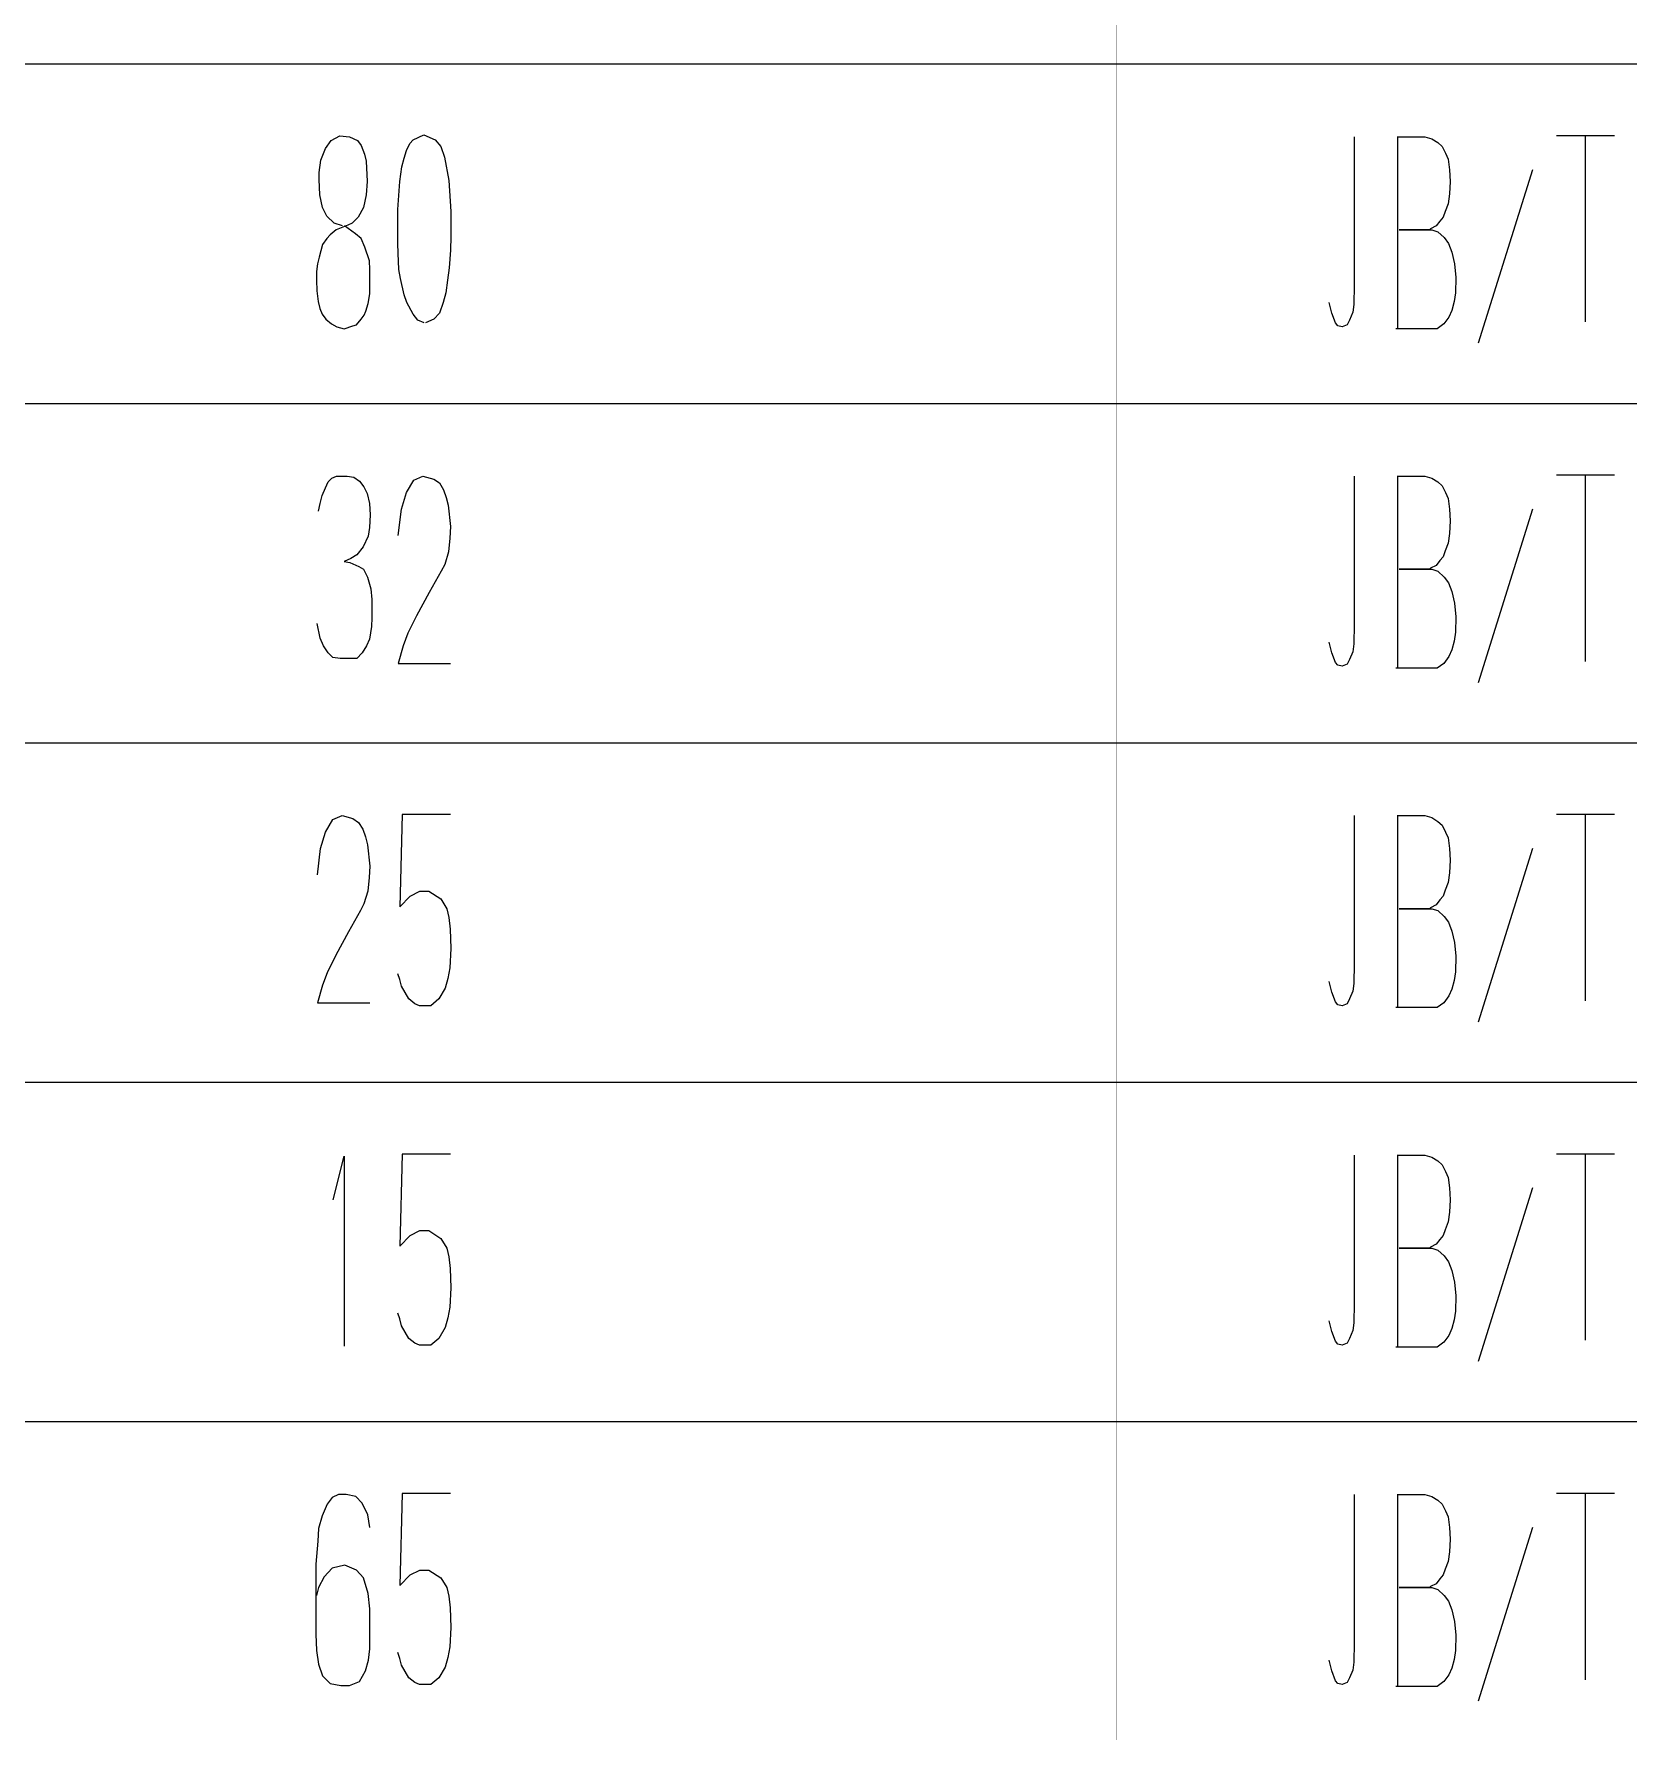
# Model space of a CAD drawing. Extents: x 0 to 8410, y 0 to 11890.
# Drawn here: x 6794.4 to 7123.3, y 7134.3 to 7484.3 of the extents above; entities that cross this region are included whole.
import ezdxf

# ---------------------------------------------------------------- set-up
doc = ezdxf.new("R2010")
doc.units = 0
doc.header["$MEASUREMENT"] = 0
doc.layers.add('6', color=7, linetype='Continuous')

msp = doc.modelspace()

# ---------------------------------------------------------------- linework, layer by layer
at = {"layer": '6'}
for p, q in [((6510, 7478.11), (8310, 7478.11)), ((6854.57, 7460.7), (6855.74, 7462.3)), ((6855.74, 7462.3), (6857.57, 7463.3)), ((6857.57, 7463.3), (6859.53, 7463.1)), ((6859.53, 7463.1), (6861.17, 7462.3)), ((6861.17, 7462.3), (6861.95, 7461.3)), ((6872.02, 7461.7), (6872.67, 7462.5)), ((6872.67, 7462.5), (6874.89, 7463.5)), ((6874.89, 7463.5), (6877.25, 7462.5)), ((6877.25, 7462.5), (6878.42, 7461.1)), ((7066.8, 7463.1), (7066.8, 7432.5)), ((7075.69, 7463.1), (7081.38, 7463.1)), ((7075.82, 7423.5), (7075.82, 7463.1)), ((7081.38, 7463.1), (7082.88, 7462.7)), ((7082.88, 7462.7), (7084.06, 7461.9)), ((7120.53, 7463.3), (7108.57, 7463.3)), ((7114.52, 7463.3), (7114.52, 7424.9)), ((6853.65, 7458.3), (6854.57, 7460.7)), ((6861.95, 7461.3), (6862.67, 7459.5)), ((6862.67, 7459.5), (6863, 7458.1)), ((6870.38, 7456.9), (6870.84, 7458.7)), ((6870.84, 7458.7), (6871.3, 7460.3)), ((6871.3, 7460.3), (6872.02, 7461.7)), ((6878.42, 7461.1), (6879.14, 7458.9)), ((6879.14, 7458.9), (6880.06, 7454.1)), ((7084.06, 7461.9), (7084.97, 7461.1)), ((7084.97, 7461.1), (7085.69, 7459.7)), ((7085.69, 7459.7), (7086.22, 7458.5)), ((6853.32, 7455.7), (6853.65, 7458.3)), ((6853.32, 7454.3), (6853.32, 7455.7)), ((6863, 7458.1), (6863.19, 7453.9)), ((6869.92, 7453.9), (6870.38, 7456.9)), ((7086.22, 7458.5), (7086.48, 7456.3)), ((7086.48, 7456.3), (7086.61, 7453.9)), ((7103.6, 7456.3), (7092.42, 7420.5)), ((6853.45, 7451.1), (6853.32, 7454.3)), ((6863.19, 7453.9), (6863, 7451.1)), ((6869.53, 7448.1), (6869.92, 7453.9)), ((6880.06, 7454.1), (6880.45, 7447.7)), ((7086.61, 7453.9), (7086.48, 7451.3)), ((6853.98, 7448.5), (6853.45, 7451.1)), ((6854.89, 7446.7), (6853.98, 7448.5)), ((6862.41, 7448.5), (6861.36, 7446.5)), ((6863, 7451.1), (6862.41, 7448.5)), ((7086.22, 7449.3), (7085.63, 7447.7)), ((7086.48, 7451.3), (7086.22, 7449.3)), ((6856.4, 7445.3), (6854.89, 7446.7)), ((6858.1, 7444.7), (6856.4, 7445.3)), ((6859.21, 7444.9), (6856.79, 7443.9)), ((6860.77, 7443.1), (6858.55, 7444.7)), ((6860.12, 7445.3), (6859.21, 7444.9)), ((6861.36, 7446.5), (6860.12, 7445.3)), ((6869.53, 7441.1), (6869.53, 7448.1)), ((6880.45, 7447.7), (6880.45, 7442.5)), ((7083.73, 7444.7), (7082.55, 7444.1)), ((7084.52, 7445.7), (7083.73, 7444.7)), ((7085.17, 7446.5), (7084.52, 7445.7)), ((7085.63, 7447.7), (7085.17, 7446.5)), ((6854.89, 7442.1), (6853.98, 7440.9)), ((6855.55, 7442.9), (6854.89, 7442.1)), ((6856.79, 7443.9), (6855.55, 7442.9)), ((6861.95, 7442.1), (6860.77, 7443.1)), ((6862.74, 7440.3), (6861.95, 7442.1)), ((6880.45, 7442.5), (6880.38, 7439.7)), ((7082.36, 7443.9), (7076.08, 7443.9)), ((7076.08, 7443.9), (7082.82, 7443.9)), ((7082.55, 7444.1), (7082.36, 7443.9)), ((7082.82, 7443.9), (7084.06, 7443.5)), ((7084.06, 7443.5), (7085.37, 7442.3)), ((7085.37, 7442.3), (7086.28, 7441.1)), ((6853.26, 7438.3), (6852.93, 7436.9)), ((6853.98, 7440.9), (6853.26, 7438.3)), ((6863.65, 7437.5), (6862.74, 7440.3)), ((6869.6, 7439.1), (6869.53, 7441.1)), ((6869.73, 7435.7), (6869.6, 7439.1)), ((6880.38, 7439.7), (6880.12, 7436.1)), ((7086.28, 7441.1), (7087, 7439.3)), ((7087, 7439.3), (7087.52, 7436.9)), ((6852.93, 7436.9), (6852.74, 7435.3)), ((6852.74, 7435.3), (6852.74, 7433.5)), ((6863.78, 7435.7), (6863.65, 7437.5)), ((6863.78, 7433.1), (6863.78, 7435.7)), ((6870.06, 7433.9), (6869.73, 7435.7)), ((6880.12, 7436.1), (6879.79, 7433.5)), ((7087.52, 7436.9), (7087.78, 7434.1)), ((6852.74, 7433.5), (6852.8, 7431.3)), ((6852.8, 7431.3), (6853.06, 7429.1)), ((6863.39, 7428.7), (6863.78, 7430.7)), ((6863.78, 7430.7), (6863.78, 7433.1)), ((6870.84, 7430.5), (6870.06, 7433.9)), ((6879.4, 7430.9), (6878.88, 7428.9)), ((6879.79, 7433.5), (6879.4, 7430.9)), ((7066.8, 7432.5), (7066.74, 7428.5)), ((7087.72, 7430.9), (7087.46, 7429.1)), ((7087.78, 7434.1), (7087.72, 7430.9)), ((6853.06, 7429.1), (6853.45, 7427.7)), ((6853.45, 7427.7), (6853.91, 7426.5)), ((6862.93, 7427.1), (6863.39, 7428.7)), ((6871.36, 7428.9), (6870.84, 7430.5)), ((6872.67, 7426.5), (6871.36, 7428.9)), ((6878.88, 7428.9), (6878.1, 7426.7)), ((7062.23, 7426.7), (7061.64, 7428.9)), ((7066.74, 7428.5), (7066.54, 7426.9)), ((7087, 7427.3), (7086.35, 7425.9)), ((7087.46, 7429.1), (7087, 7427.3)), ((6853.91, 7426.5), (6854.7, 7425.5)), ((6854.7, 7425.5), (6855.81, 7424.5)), ((6855.81, 7424.5), (6856.92, 7423.9)), ((6856.92, 7423.9), (6858.42, 7423.5)), ((6858.42, 7423.5), (6860.25, 7424.1)), ((6860.25, 7424.1), (6860.97, 7424.3)), ((6860.97, 7424.3), (6861.95, 7425.5)), ((6861.95, 7425.5), (6862.6, 7426.3)), ((6862.6, 7426.3), (6862.93, 7427.1)), ((6873.65, 7425.3), (6872.67, 7426.5)), ((6874.96, 7424.7), (6873.65, 7425.3)), ((6876.98, 7425.5), (6875.22, 7424.7)), ((6878.1, 7426.7), (6876.98, 7425.5)), ((7062.95, 7424.7), (7062.23, 7426.7)), ((7063.47, 7424.1), (7062.95, 7424.7)), ((7064.38, 7423.9), (7063.47, 7424.1)), ((7065.37, 7424.3), (7064.38, 7423.9)), ((7065.89, 7425.3), (7065.37, 7424.3)), ((7066.54, 7426.9), (7065.89, 7425.3)), ((7085.3, 7424.5), (7083.93, 7423.5)), ((7086.35, 7425.9), (7085.3, 7424.5)), ((7083.93, 7423.5), (7075.43, 7423.5)), ((6510, 7408.11), (8310, 7408.11)), ((6855.15, 7391.9), (6855.94, 7392.7)), ((6855.94, 7392.7), (6856.85, 7393.1)), ((6856.85, 7393.1), (6859.08, 7393.1)), ((6859.08, 7393.1), (6860.45, 7392.9)), ((6860.45, 7392.9), (6861.62, 7392.1)), ((6871.3, 7389.7), (6872.8, 7392.3)), ((6872.8, 7392.3), (6874.7, 7393.1)), ((6874.7, 7393.1), (6876.92, 7392.5)), ((6876.92, 7392.5), (6878.1, 7391.7)), ((7066.8, 7393.1), (7066.8, 7362.5)), ((7075.69, 7393.1), (7081.38, 7393.1)), ((7075.82, 7353.5), (7075.82, 7393.1)), ((7081.38, 7393.1), (7082.88, 7392.7)), ((7082.88, 7392.7), (7084.06, 7391.9)), ((7120.53, 7393.3), (7108.57, 7393.3)), ((7114.52, 7393.3), (7114.52, 7354.9)), ((6853.52, 7387.5), (6853.91, 7389.1)), ((6853.91, 7389.1), (6854.57, 7390.7)), ((6854.57, 7390.7), (6855.15, 7391.9)), ((6861.62, 7392.1), (6862.54, 7390.9)), ((6862.54, 7390.9), (6863.19, 7389.5)), ((6863.19, 7389.5), (6863.65, 7387.5)), ((6870.25, 7386.3), (6871.3, 7389.7)), ((6878.1, 7391.7), (6878.94, 7390.3)), ((6878.94, 7390.3), (6879.53, 7388.7)), ((6879.53, 7388.7), (6879.92, 7387.1)), ((7084.06, 7391.9), (7084.97, 7391.1)), ((7084.97, 7391.1), (7085.69, 7389.7)), ((7085.69, 7389.7), (7086.22, 7388.5)), ((6853.13, 7385.9), (6853.52, 7387.5)), ((6863.65, 7387.5), (6863.85, 7385.1)), ((6869.6, 7380.9), (6870.25, 7386.3)), ((6879.92, 7387.1), (6880.38, 7382.7)), ((7086.22, 7388.5), (7086.48, 7386.3)), ((7086.48, 7386.3), (7086.61, 7383.9)), ((7103.6, 7386.3), (7092.42, 7350.5)), ((6863.65, 7382.5), (6863.39, 7380.7)), ((6863.85, 7385.1), (6863.65, 7382.5)), ((6880.38, 7382.7), (6880.25, 7380.3)), ((7086.61, 7383.9), (7086.48, 7381.3)), ((6862.34, 7378.5), (6861.04, 7376.9)), ((6863.39, 7380.7), (6862.34, 7378.5)), ((6880.25, 7380.3), (6879.99, 7377.5)), ((7086.22, 7379.3), (7085.63, 7377.7)), ((7086.48, 7381.3), (7086.22, 7379.3)), ((6859.86, 7376.1), (6858.42, 7375.5)), ((6858.42, 7375.5), (6859.6, 7375.3)), ((6859.6, 7375.3), (6861.49, 7374.5)), ((6861.04, 7376.9), (6859.86, 7376.1)), ((6879.21, 7374.9), (6878.49, 7373.5)), ((6879.99, 7377.5), (6879.21, 7374.9)), ((7083.73, 7374.7), (7082.55, 7374.1)), ((7084.52, 7375.7), (7083.73, 7374.7)), ((7085.17, 7376.5), (7084.52, 7375.7)), ((7085.63, 7377.7), (7085.17, 7376.5)), ((6861.49, 7374.5), (6862.41, 7373.9)), ((6862.41, 7373.9), (6863.26, 7372.3)), ((6863.26, 7372.3), (6863.98, 7369.9)), ((6878.49, 7373.5), (6876, 7369.1)), ((7082.36, 7373.9), (7076.08, 7373.9)), ((7076.08, 7373.9), (7082.82, 7373.9)), ((7082.55, 7374.1), (7082.36, 7373.9)), ((7082.82, 7373.9), (7084.06, 7373.5)), ((7084.06, 7373.5), (7085.37, 7372.3)), ((7085.37, 7372.3), (7086.28, 7371.1)), ((6863.98, 7369.9), (6864.17, 7367.7)), ((6864.17, 7367.7), (6864.17, 7363.9)), ((6876, 7369.1), (6873.39, 7364.3)), ((7086.28, 7371.1), (7087, 7369.3)), ((7087, 7369.3), (7087.52, 7366.9)), ((6873.39, 7364.3), (6871.62, 7360.7)), ((7087.52, 7366.9), (7087.78, 7364.1)), ((6853.52, 7359.7), (6852.87, 7362.7)), ((6864.11, 7362.1), (6863.65, 7359.5)), ((6864.17, 7363.9), (6864.11, 7362.1)), ((6871.62, 7360.7), (6870.64, 7358.1)), ((7066.8, 7362.5), (7066.74, 7358.5)), ((7087.72, 7360.9), (7087.46, 7359.1)), ((7087.78, 7364.1), (7087.72, 7360.9)), ((6854.17, 7358.1), (6853.52, 7359.7)), ((6855.15, 7356.7), (6854.17, 7358.1)), ((6863.06, 7358.1), (6862.15, 7356.7)), ((6863.65, 7359.5), (6863.06, 7358.1)), ((6870.64, 7358.1), (6869.6, 7354.5)), ((7062.23, 7356.7), (7061.64, 7358.9)), ((7066.74, 7358.5), (7066.54, 7356.9)), ((7087, 7357.3), (7086.35, 7355.9)), ((7087.46, 7359.1), (7087, 7357.3)), ((6856.13, 7355.7), (6855.15, 7356.7)), ((6857.64, 7355.5), (6856.13, 7355.7)), ((6861.04, 7355.5), (6857.64, 7355.5)), ((6862.15, 7356.7), (6861.04, 7355.5)), ((6869.6, 7354.5), (6880.38, 7354.5)), ((7062.95, 7354.7), (7062.23, 7356.7)), ((7063.47, 7354.1), (7062.95, 7354.7)), ((7064.38, 7353.9), (7063.47, 7354.1)), ((7065.37, 7354.3), (7064.38, 7353.9)), ((7065.89, 7355.3), (7065.37, 7354.3)), ((7066.54, 7356.9), (7065.89, 7355.3)), ((7085.3, 7354.5), (7083.93, 7353.5)), ((7086.35, 7355.9), (7085.3, 7354.5)), ((7083.93, 7353.5), (7075.43, 7353.5)), ((6510, 7338.11), (8310, 7338.11)), ((6854.63, 7319.7), (6856.13, 7322.3)), ((6856.13, 7322.3), (6858.03, 7323.1)), ((6858.03, 7323.1), (6860.25, 7322.5)), ((6860.25, 7322.5), (6861.43, 7321.7)), ((6870.45, 7323.3), (6869.92, 7304.3)), ((6880.38, 7323.3), (6870.45, 7323.3)), ((7066.8, 7323.1), (7066.8, 7292.5)), ((7075.69, 7323.1), (7081.38, 7323.1)), ((7075.82, 7283.5), (7075.82, 7323.1)), ((7081.38, 7323.1), (7082.88, 7322.7)), ((7082.88, 7322.7), (7084.06, 7321.9)), ((7120.53, 7323.3), (7108.57, 7323.3)), ((7114.52, 7323.3), (7114.52, 7284.9)), ((6853.59, 7316.3), (6854.63, 7319.7)), ((6861.43, 7321.7), (6862.28, 7320.3)), ((6862.28, 7320.3), (6862.87, 7318.7)), ((6862.87, 7318.7), (6863.26, 7317.1)), ((7084.06, 7321.9), (7084.97, 7321.1)), ((7084.97, 7321.1), (7085.69, 7319.7)), ((7085.69, 7319.7), (7086.22, 7318.5)), ((6852.93, 7310.9), (6853.59, 7316.3)), ((6863.26, 7317.1), (6863.72, 7312.7)), ((7086.22, 7318.5), (7086.48, 7316.3)), ((7086.48, 7316.3), (7086.61, 7313.9)), ((7103.6, 7316.3), (7092.42, 7280.5)), ((6863.72, 7312.7), (6863.59, 7310.3)), ((7086.61, 7313.9), (7086.48, 7311.3)), ((6863.59, 7310.3), (6863.32, 7307.5)), ((7086.22, 7309.3), (7085.63, 7307.7)), ((7086.48, 7311.3), (7086.22, 7309.3)), ((6862.54, 7304.9), (6861.82, 7303.5)), ((6863.32, 7307.5), (6862.54, 7304.9)), ((6869.92, 7304.3), (6872.08, 7306.5)), ((6872.08, 7306.5), (6874.04, 7307.5)), ((6874.04, 7307.5), (6875.94, 7307.5)), ((6875.94, 7307.5), (6878.42, 7305.9)), ((6878.42, 7305.9), (6879.6, 7303.9)), ((7083.73, 7304.7), (7082.55, 7304.1)), ((7084.52, 7305.7), (7083.73, 7304.7)), ((7085.17, 7306.5), (7084.52, 7305.7)), ((7085.63, 7307.7), (7085.17, 7306.5)), ((6861.82, 7303.5), (6859.34, 7299.1)), ((6879.6, 7303.9), (6880.06, 7302.1)), ((6880.06, 7302.1), (6880.32, 7299.7)), ((7082.36, 7303.9), (7076.08, 7303.9)), ((7076.08, 7303.9), (7082.82, 7303.9)), ((7082.55, 7304.1), (7082.36, 7303.9)), ((7082.82, 7303.9), (7084.06, 7303.5)), ((7084.06, 7303.5), (7085.37, 7302.3)), ((7085.37, 7302.3), (7086.28, 7301.1)), ((6859.34, 7299.1), (6856.72, 7294.3)), ((6880.32, 7299.7), (6880.45, 7295.7)), ((7086.28, 7301.1), (7087, 7299.3)), ((7087, 7299.3), (7087.52, 7296.9)), ((6856.72, 7294.3), (6854.96, 7290.7)), ((6880.45, 7295.7), (6880.25, 7291.7)), ((7087.52, 7296.9), (7087.78, 7294.1)), ((6854.96, 7290.7), (6853.98, 7288.1)), ((6880.25, 7291.7), (6879.86, 7289.5)), ((7066.8, 7292.5), (7066.74, 7288.5)), ((7087.72, 7290.9), (7087.46, 7289.1)), ((7087.78, 7294.1), (7087.72, 7290.9)), ((6853.98, 7288.1), (6852.93, 7284.5)), ((6869.92, 7289.3), (6869.53, 7290.5)), ((6870.25, 7287.9), (6869.92, 7289.3)), ((6871.82, 7285.3), (6870.25, 7287.9)), ((6879.27, 7287.5), (6877.96, 7285.3)), ((6879.86, 7289.5), (6879.27, 7287.5)), ((7062.23, 7286.7), (7061.64, 7288.9)), ((7066.74, 7288.5), (7066.54, 7286.9)), ((7087, 7287.3), (7086.35, 7285.9)), ((7087.46, 7289.1), (7087, 7287.3)), ((6852.93, 7284.5), (6863.72, 7284.5)), ((6873, 7284.3), (6871.82, 7285.3)), ((6873.98, 7283.9), (6873, 7284.3)), ((6876.33, 7283.9), (6873.98, 7283.9)), ((6877.96, 7285.3), (6876.33, 7283.9)), ((7062.95, 7284.7), (7062.23, 7286.7)), ((7063.47, 7284.1), (7062.95, 7284.7)), ((7064.38, 7283.9), (7063.47, 7284.1)), ((7065.37, 7284.3), (7064.38, 7283.9)), ((7065.89, 7285.3), (7065.37, 7284.3)), ((7066.54, 7286.9), (7065.89, 7285.3)), ((7085.3, 7284.5), (7083.93, 7283.5)), ((7086.35, 7285.9), (7085.3, 7284.5)), ((7083.93, 7283.5), (7075.43, 7283.5)), ((6510, 7268.11), (8310, 7268.11)), ((6856.2, 7243.89), (6858.42, 7252.89)), ((6858.42, 7252.89), (6858.42, 7213.7)), ((6870.45, 7253.29), (6869.92, 7234.3)), ((6880.38, 7253.29), (6870.45, 7253.29)), ((7066.8, 7253.1), (7066.8, 7222.5)), ((7075.69, 7253.1), (7081.38, 7253.1)), ((7075.82, 7213.49), (7075.82, 7253.1)), ((7081.38, 7253.1), (7082.88, 7252.69)), ((7082.88, 7252.69), (7084.06, 7251.9)), ((7120.53, 7253.29), (7108.57, 7253.29)), ((7114.52, 7253.29), (7114.52, 7214.9)), ((7084.06, 7251.9), (7084.97, 7251.09)), ((7084.97, 7251.09), (7085.69, 7249.69)), ((7085.69, 7249.69), (7086.22, 7248.49)), ((7086.22, 7248.49), (7086.48, 7246.3)), ((7086.48, 7246.3), (7086.61, 7243.89)), ((7103.6, 7246.3), (7092.42, 7210.49)), ((7086.61, 7243.89), (7086.48, 7241.3)), ((7086.22, 7239.3), (7085.63, 7237.69)), ((7086.48, 7241.3), (7086.22, 7239.3)), ((6869.92, 7234.3), (6872.08, 7236.49)), ((6872.08, 7236.49), (6874.04, 7237.5)), ((6874.04, 7237.5), (6875.94, 7237.5)), ((6875.94, 7237.5), (6878.42, 7235.89)), ((6878.42, 7235.89), (6879.6, 7233.89)), ((7083.73, 7234.69), (7082.55, 7234.09)), ((7084.52, 7235.69), (7083.73, 7234.69)), ((7085.17, 7236.49), (7084.52, 7235.69)), ((7085.63, 7237.69), (7085.17, 7236.49)), ((6879.6, 7233.89), (6880.06, 7232.09)), ((6880.06, 7232.09), (6880.32, 7229.69)), ((7082.36, 7233.89), (7076.08, 7233.89)), ((7076.08, 7233.89), (7082.82, 7233.89)), ((7082.55, 7234.09), (7082.36, 7233.89)), ((7082.82, 7233.89), (7084.06, 7233.49)), ((7084.06, 7233.49), (7085.37, 7232.29)), ((7085.37, 7232.29), (7086.28, 7231.09)), ((6880.32, 7229.69), (6880.45, 7225.69)), ((7086.28, 7231.09), (7087, 7229.3)), ((7087, 7229.3), (7087.52, 7226.9)), ((6880.45, 7225.69), (6880.25, 7221.69)), ((7087.52, 7226.9), (7087.78, 7224.09)), ((6880.25, 7221.69), (6879.86, 7219.49)), ((7066.8, 7222.5), (7066.74, 7218.49)), ((7087.72, 7220.89), (7087.46, 7219.09)), ((7087.78, 7224.09), (7087.72, 7220.89)), ((6869.92, 7219.3), (6869.53, 7220.49)), ((6870.25, 7217.89), (6869.92, 7219.3)), ((6871.82, 7215.29), (6870.25, 7217.89)), ((6879.27, 7217.5), (6877.96, 7215.29)), ((6879.86, 7219.49), (6879.27, 7217.5)), ((7062.23, 7216.69), (7061.64, 7218.89)), ((7066.74, 7218.49), (7066.54, 7216.9)), ((7087, 7217.29), (7086.35, 7215.89)), ((7087.46, 7219.09), (7087, 7217.29)), ((6873, 7214.3), (6871.82, 7215.29)), ((6873.98, 7213.89), (6873, 7214.3)), ((6876.33, 7213.89), (6873.98, 7213.89)), ((6877.96, 7215.29), (6876.33, 7213.89)), ((7062.95, 7214.69), (7062.23, 7216.69)), ((7063.47, 7214.09), (7062.95, 7214.69)), ((7064.38, 7213.89), (7063.47, 7214.09)), ((7065.37, 7214.3), (7064.38, 7213.89)), ((7065.89, 7215.29), (7065.37, 7214.3)), ((7066.54, 7216.9), (7065.89, 7215.29)), ((7085.3, 7214.49), (7083.93, 7213.49)), ((7086.35, 7215.89), (7085.3, 7214.49)), ((7083.93, 7213.49), (7075.43, 7213.49)), ((6510, 7198.11), (8310, 7198.11)), ((6856, 7182.49), (6854.96, 7181.09)), ((6857.25, 7183.09), (6856, 7182.49)), ((6858.88, 7183.09), (6857.25, 7183.09)), ((6860.84, 7182.69), (6858.88, 7183.09)), ((6862.15, 7181.29), (6860.84, 7182.69)), ((6870.45, 7183.29), (6869.92, 7164.29)), ((6880.38, 7183.29), (6870.45, 7183.29)), ((7066.8, 7183.09), (7066.8, 7152.49)), ((7075.69, 7183.09), (7081.38, 7183.09)), ((7075.82, 7143.49), (7075.82, 7183.09)), ((7081.38, 7183.09), (7082.88, 7182.69)), ((7082.88, 7182.69), (7084.06, 7181.89)), ((7120.53, 7183.29), (7108.57, 7183.29)), ((7114.52, 7183.29), (7114.52, 7144.89)), ((6853.91, 7178.69), (6853.19, 7176.09)), ((6854.96, 7181.09), (6853.91, 7178.69)), ((6863.32, 7178.89), (6862.15, 7181.29)), ((6863.78, 7176.29), (6863.32, 7178.89)), ((7084.06, 7181.89), (7084.97, 7181.09)), ((7084.97, 7181.09), (7085.69, 7179.69)), ((7085.69, 7179.69), (7086.22, 7178.49)), ((6853.19, 7176.09), (6853, 7173.49)), ((7086.22, 7178.49), (7086.48, 7176.29)), ((7086.48, 7176.29), (7086.61, 7173.89)), ((7103.6, 7176.29), (7092.42, 7140.49)), ((6853, 7173.49), (6852.6, 7168.69)), ((7086.61, 7173.89), (7086.48, 7171.29)), ((6852.6, 7168.69), (6852.6, 7154.29)), ((6858.62, 7168.49), (6856, 7167.89)), ((6860.97, 7167.49), (6858.62, 7168.49)), ((7086.22, 7169.29), (7085.63, 7167.69)), ((7086.48, 7171.29), (7086.22, 7169.29)), ((6854.3, 7166.09), (6853.19, 7163.89)), ((6856, 7167.89), (6854.3, 7166.09)), ((6862.41, 7165.89), (6860.97, 7167.49)), ((6863.39, 7162.69), (6862.41, 7165.89)), ((6869.92, 7164.29), (6872.08, 7166.49)), ((6872.08, 7166.49), (6874.04, 7167.49)), ((6874.04, 7167.49), (6875.94, 7167.49)), ((6875.94, 7167.49), (6878.42, 7165.89)), ((6878.42, 7165.89), (6879.6, 7163.89)), ((7083.73, 7164.69), (7082.55, 7164.09)), ((7084.52, 7165.69), (7083.73, 7164.69)), ((7085.17, 7166.49), (7084.52, 7165.69)), ((7085.63, 7167.69), (7085.17, 7166.49)), ((6853.19, 7163.89), (6852.74, 7162.29)), ((6863.78, 7159.49), (6863.39, 7162.69)), ((6879.6, 7163.89), (6880.06, 7162.09)), ((6880.06, 7162.09), (6880.32, 7159.69)), ((7082.36, 7163.89), (7076.08, 7163.89)), ((7076.08, 7163.89), (7082.82, 7163.89)), ((7082.55, 7164.09), (7082.36, 7163.89)), ((7082.82, 7163.89), (7084.06, 7163.49)), ((7084.06, 7163.49), (7085.37, 7162.29)), ((7085.37, 7162.29), (7086.28, 7161.09)), ((6863.78, 7154.09), (6863.78, 7159.49)), ((6880.32, 7159.69), (6880.45, 7155.69)), ((7086.28, 7161.09), (7087, 7159.29)), ((7087, 7159.29), (7087.52, 7156.89)), ((6852.6, 7154.29), (6852.74, 7150.89)), ((6880.45, 7155.69), (6880.25, 7151.69)), ((7087.52, 7156.89), (7087.78, 7154.09)), ((6852.74, 7150.89), (6853.13, 7148.09)), ((6863.45, 7148.89), (6863.78, 7151.29)), ((6863.78, 7151.29), (6863.78, 7154.09)), ((6880.25, 7151.69), (6879.86, 7149.49)), ((7066.8, 7152.49), (7066.74, 7148.49)), ((7087.72, 7150.89), (7087.46, 7149.09)), ((7087.78, 7154.09), (7087.72, 7150.89)), ((6853.13, 7148.09), (6853.98, 7145.69)), ((6862.87, 7146.69), (6863.45, 7148.89)), ((6869.92, 7149.29), (6869.53, 7150.49)), ((6870.25, 7147.89), (6869.92, 7149.29)), ((6871.82, 7145.29), (6870.25, 7147.89)), ((6879.27, 7147.49), (6877.96, 7145.29)), ((6879.86, 7149.49), (6879.27, 7147.49)), ((7062.23, 7146.69), (7061.64, 7148.89)), ((7066.74, 7148.49), (7066.54, 7146.89)), ((7087, 7147.29), (7086.35, 7145.89)), ((7087.46, 7149.09), (7087, 7147.29)), ((6853.98, 7145.69), (6855.55, 7144.09)), ((6855.55, 7144.09), (6857.77, 7143.69)), ((6857.77, 7143.69), (6859.53, 7143.69)), ((6859.53, 7143.69), (6861.62, 7144.49)), ((6861.62, 7144.49), (6862.87, 7146.69)), ((6873, 7144.29), (6871.82, 7145.29)), ((6873.98, 7143.89), (6873, 7144.29)), ((6876.33, 7143.89), (6873.98, 7143.89)), ((6877.96, 7145.29), (6876.33, 7143.89)), ((7062.95, 7144.69), (7062.23, 7146.69)), ((7063.47, 7144.09), (7062.95, 7144.69)), ((7064.38, 7143.89), (7063.47, 7144.09)), ((7065.37, 7144.29), (7064.38, 7143.89)), ((7065.89, 7145.29), (7065.37, 7144.29)), ((7066.54, 7146.89), (7065.89, 7145.29)), ((7085.3, 7144.49), (7083.93, 7143.49)), ((7086.35, 7145.89), (7085.3, 7144.49)), ((7083.93, 7143.49), (7075.43, 7143.49))]:
    msp.add_line(p, q, dxfattribs=at)
at = {"layer": '6', "const_width": 0.03}
msp.add_lwpolyline([(7017.81, 6428.11), (7017.81, 7828.11)], dxfattribs=at)

doc.saveas('drawing.dxf')
